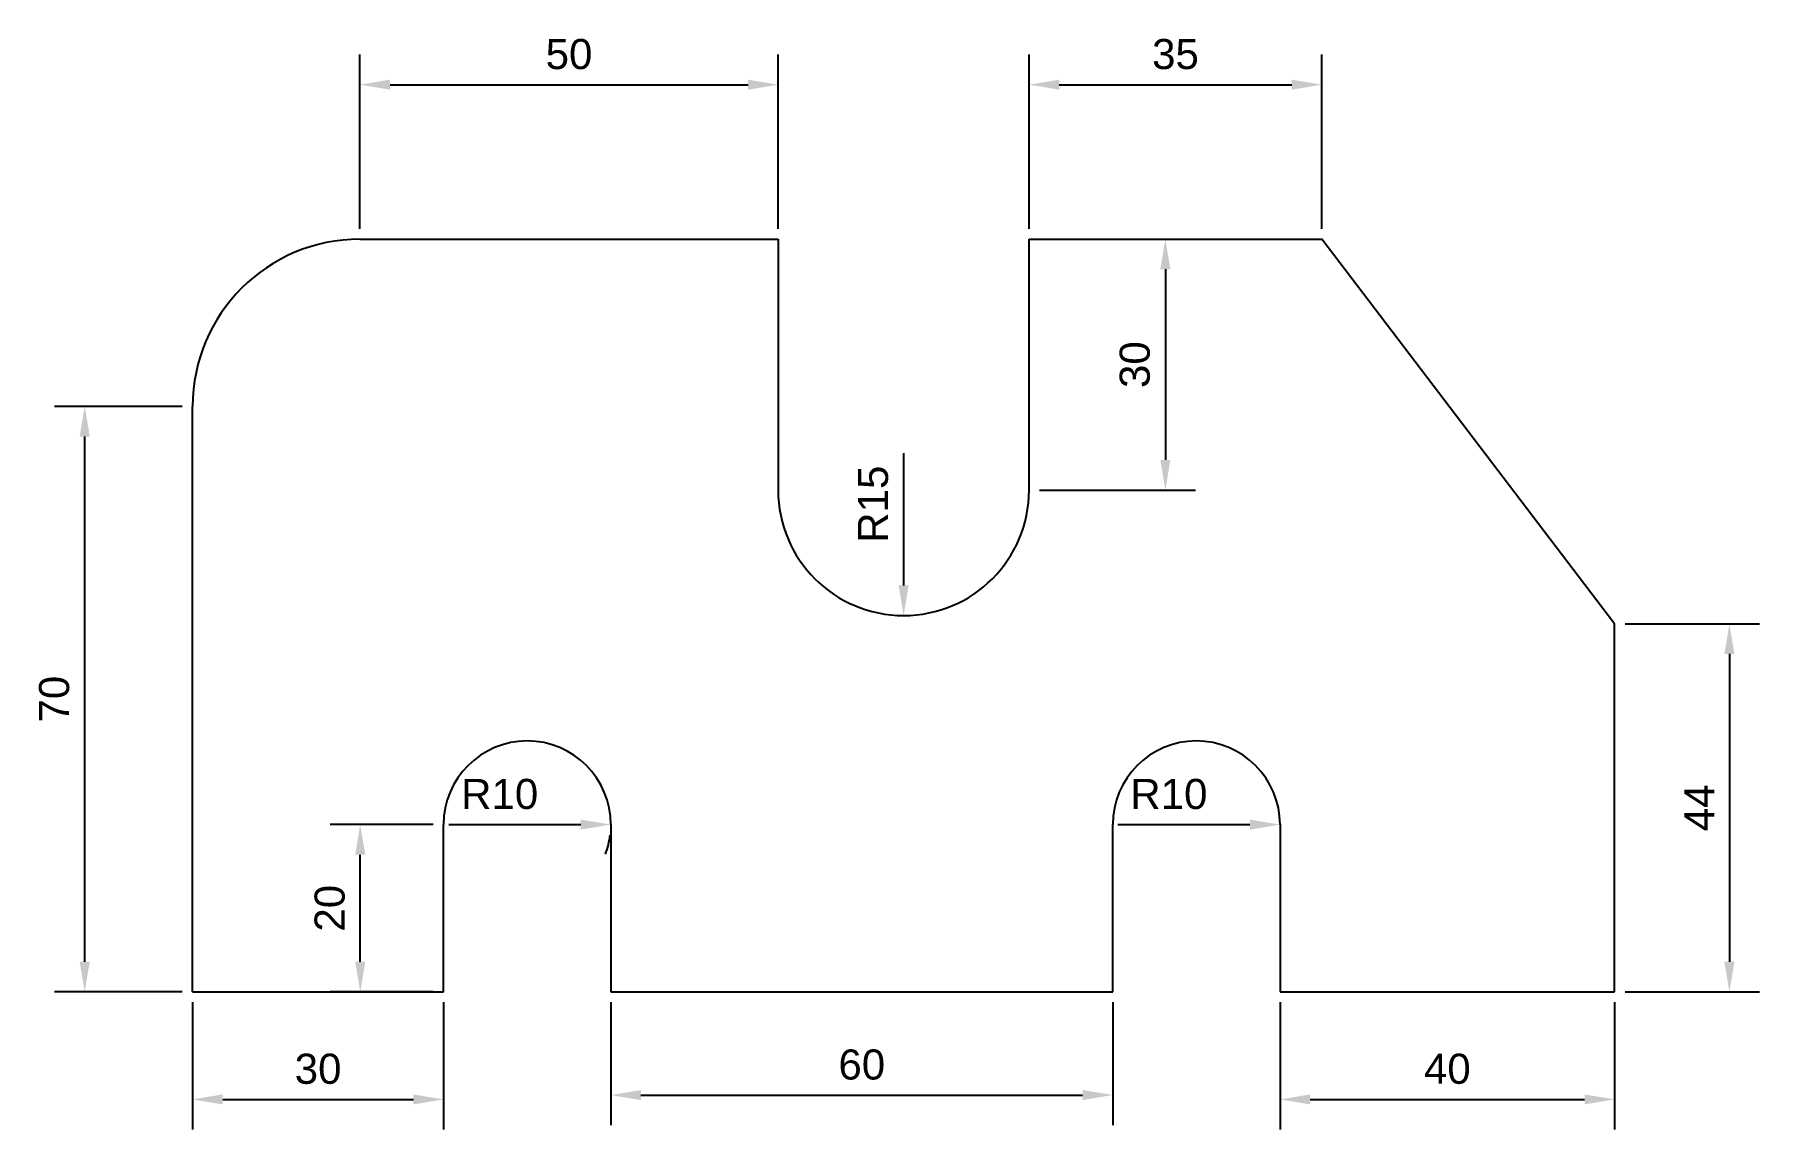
# Model space of a CAD drawing. Header units: inches. Extents: x -9 to 197, y -6 to 124.
import ezdxf

# ---------------------------------------------------------------- set-up
doc = ezdxf.new("R2010")
doc.units = ezdxf.units.IN
doc.header["$MEASUREMENT"] = 0
doc.layers.add('Dimension', color=240, linetype='Continuous')
doc.styles.get("Standard").update_dxf_attribs({"font": 'arial.ttf'})
doc.dimstyles.get("Standard").update_dxf_attribs({"dimscale": 20, "dimtxt": 0.18, "dimasz": 0.18, "dimexe": 0.18, "dimexo": 0.0625, "dimgap": 0.09, "dimtad": 1, "dimdec": 4, "dimdsep": 46, "dimtxsty": 'Standard', "dimcen": 0.09, "dimadec": 0, "dimazin": 0, "dimtfac": 1, "dimtdec": 4, "dimtofl": 0, "dimtmove": 0, "dimatfit": 3, "dimfxl": 1, "dimtolj": 1, "dimtzin": 0, "dimarcsym": 0})

# ---------------------------------------------------------------- blocks, each defined once
blk = doc.blocks.new('*D2')
at = {"layer": 'Defpoints', "color": 0, "transparency": 16777216}
for p in [(-2.9, 80), (10, 80), (10, 10)]:
    blk.add_point(p, dxfattribs=at)
at = {"layer": 'Dimension', "color": 0, "lineweight": -2, "transparency": 16777216}
for p, q in [((8.75, 80), (-6.5, 80)), ((-2.9, 13.6), (-2.9, 76.4)), ((8.75, 10), (-6.5, 10))]:
    blk.add_line(p, q, dxfattribs=at)
at = {"layer": 'Dimension', "color": 0, "transparency": 16777216}
for points in [[(-3.5, 76.4), (-2.3, 76.4), (-2.9, 80)], [(-3.5, 13.6), (-2.3, 13.6), (-2.9, 10)]]:
    blk.add_solid(points, dxfattribs=at)
at = {"layer": 'Dimension', "color": 0, "transparency": 16777216, "insert": (-6.54, 45), "char_height": 3.6, "attachment_point": 5, "rotation": 90}
blk.add_mtext('\\A1;70', dxfattribs=at)
blk = doc.blocks.new('*D3')
at = {"layer": 'Defpoints', "color": 0, "transparency": 16777216}
for p in [(10, 10), (40, 10), (40, -2.86)]:
    blk.add_point(p, dxfattribs=at)
at = {"layer": 'Dimension', "color": 0, "lineweight": -2, "transparency": 16777216}
for p, q in [((10, 8.75), (10, -6.46)), ((40, 8.75), (40, -6.46)), ((13.6, -2.86), (36.4, -2.86))]:
    blk.add_line(p, q, dxfattribs=at)
at = {"layer": 'Dimension', "color": 0, "transparency": 16777216}
for points in [[(13.6, -2.26), (13.6, -3.46), (10, -2.86)], [(36.4, -2.26), (36.4, -3.46), (40, -2.86)]]:
    blk.add_solid(points, dxfattribs=at)
at = {"layer": 'Dimension', "color": 0, "transparency": 16777216, "insert": (25, 0.78), "char_height": 3.6, "attachment_point": 5}
blk.add_mtext('\\A1;30', dxfattribs=at)
blk = doc.blocks.new('*D4')
at = {"layer": 'Defpoints', "color": 0, "transparency": 16777216}
for p in [(30.04, 30), (40, 30), (40, 10)]:
    blk.add_point(p, dxfattribs=at)
at = {"layer": 'Dimension', "color": 0, "lineweight": -2, "transparency": 16777216}
for p, q in [((38.75, 30), (26.44, 30)), ((30.04, 13.6), (30.04, 26.4)), ((38.75, 10), (26.44, 10))]:
    blk.add_line(p, q, dxfattribs=at)
at = {"layer": 'Dimension', "color": 0, "transparency": 16777216}
for points in [[(29.44, 26.4), (30.64, 26.4), (30.04, 30)], [(29.44, 13.6), (30.64, 13.6), (30.04, 10)]]:
    blk.add_solid(points, dxfattribs=at)
at = {"layer": 'Dimension', "color": 0, "transparency": 16777216, "insert": (26.4, 20), "char_height": 3.6, "attachment_point": 5, "rotation": 90}
blk.add_mtext('\\A1;20', dxfattribs=at)
blk = doc.blocks.new('*D5')
at = {"layer": 'Defpoints', "color": 0, "transparency": 16777216}
for p in [(60, 10), (120, 10), (120, -2.34)]:
    blk.add_point(p, dxfattribs=at)
at = {"layer": 'Dimension', "color": 0, "lineweight": -2, "transparency": 16777216}
for p, q in [((60, 8.75), (60, -5.94)), ((120, 8.75), (120, -5.94)), ((63.6, -2.34), (116.4, -2.34))]:
    blk.add_line(p, q, dxfattribs=at)
at = {"layer": 'Dimension', "color": 0, "transparency": 16777216}
for points in [[(63.6, -1.74), (63.6, -2.94), (60, -2.34)], [(116.4, -1.74), (116.4, -2.94), (120, -2.34)]]:
    blk.add_solid(points, dxfattribs=at)
at = {"layer": 'Dimension', "color": 0, "transparency": 16777216, "insert": (90, 1.29), "char_height": 3.6, "attachment_point": 5}
blk.add_mtext('\\A1;60', dxfattribs=at)
blk = doc.blocks.new('*D6')
at = {"layer": 'Defpoints', "color": 0, "transparency": 16777216}
for p in [(140, 10), (180, 10), (180, -2.86)]:
    blk.add_point(p, dxfattribs=at)
at = {"layer": 'Dimension', "color": 0, "lineweight": -2, "transparency": 16777216}
for p, q in [((140, 8.75), (140, -6.46)), ((180, 8.75), (180, -6.46)), ((143.6, -2.86), (176.4, -2.86))]:
    blk.add_line(p, q, dxfattribs=at)
at = {"layer": 'Dimension', "color": 0, "transparency": 16777216}
for points in [[(143.6, -2.26), (143.6, -3.46), (140, -2.86)], [(176.4, -2.26), (176.4, -3.46), (180, -2.86)]]:
    blk.add_solid(points, dxfattribs=at)
at = {"layer": 'Dimension', "color": 0, "transparency": 16777216, "insert": (160, 0.78), "char_height": 3.6, "attachment_point": 5}
blk.add_mtext('\\A1;40', dxfattribs=at)
blk = doc.blocks.new('*D7')
at = {"layer": 'Defpoints', "color": 0, "transparency": 16777216}
for p in [(80, 118.47), (30, 100), (80, 100)]:
    blk.add_point(p, dxfattribs=at)
at = {"layer": 'Dimension', "color": 0, "lineweight": -2, "transparency": 16777216}
for p, q in [((30, 101.25), (30, 122.07)), ((80, 101.25), (80, 122.07)), ((33.6, 118.47), (76.4, 118.47))]:
    blk.add_line(p, q, dxfattribs=at)
at = {"layer": 'Dimension', "color": 0, "transparency": 16777216}
for points in [[(33.6, 119.07), (33.6, 117.87), (30, 118.47)], [(76.4, 119.07), (76.4, 117.87), (80, 118.47)]]:
    blk.add_solid(points, dxfattribs=at)
at = {"layer": 'Dimension', "color": 0, "transparency": 16777216, "insert": (55, 122.11), "char_height": 3.6, "attachment_point": 5}
blk.add_mtext('\\A1;50', dxfattribs=at)
blk = doc.blocks.new('*D8')
at = {"layer": 'Defpoints', "color": 0, "transparency": 16777216}
for p in [(145, 118.47), (110, 100), (145, 100)]:
    blk.add_point(p, dxfattribs=at)
at = {"layer": 'Dimension', "color": 0, "lineweight": -2, "transparency": 16777216}
for p, q in [((110, 101.25), (110, 122.07)), ((145, 101.25), (145, 122.07)), ((113.6, 118.47), (141.4, 118.47))]:
    blk.add_line(p, q, dxfattribs=at)
at = {"layer": 'Dimension', "color": 0, "transparency": 16777216}
for points in [[(113.6, 119.07), (113.6, 117.87), (110, 118.47)], [(141.4, 119.07), (141.4, 117.87), (145, 118.47)]]:
    blk.add_solid(points, dxfattribs=at)
at = {"layer": 'Dimension', "color": 0, "transparency": 16777216, "insert": (127.5, 122.11), "char_height": 3.6, "attachment_point": 5}
blk.add_mtext('\\A1;35', dxfattribs=at)
blk = doc.blocks.new('*D9')
at = {"layer": 'Defpoints', "color": 0, "transparency": 16777216}
for p in [(180, 54), (180, 10), (193.72, 10)]:
    blk.add_point(p, dxfattribs=at)
at = {"layer": 'Dimension', "color": 0, "lineweight": -2, "transparency": 16777216}
for p, q in [((181.25, 54), (197.32, 54)), ((193.72, 50.4), (193.72, 13.6)), ((181.25, 10), (197.32, 10))]:
    blk.add_line(p, q, dxfattribs=at)
at = {"layer": 'Dimension', "color": 0, "transparency": 16777216}
for points in [[(193.12, 50.4), (194.32, 50.4), (193.72, 54)], [(193.12, 13.6), (194.32, 13.6), (193.72, 10)]]:
    blk.add_solid(points, dxfattribs=at)
at = {"layer": 'Dimension', "color": 0, "transparency": 16777216, "insert": (190.12, 32), "char_height": 3.6, "attachment_point": 5, "rotation": 90}
blk.add_mtext('\\A1;44', dxfattribs=at)
blk = doc.blocks.new('*D10')
at = {"layer": 'Defpoints', "color": 0, "transparency": 16777216}
for p in [(110, 100), (110, 70), (126.29, 70)]:
    blk.add_point(p, dxfattribs=at)
at = {"layer": 'Dimension', "color": 0, "lineweight": -2, "transparency": 16777216}
for p, q in [((111.25, 100), (129.89, 100)), ((126.29, 96.4), (126.29, 73.6)), ((111.25, 70), (129.89, 70))]:
    blk.add_line(p, q, dxfattribs=at)
at = {"layer": 'Dimension', "color": 0, "transparency": 16777216}
for points in [[(125.69, 96.4), (126.89, 96.4), (126.29, 100)], [(125.69, 73.6), (126.89, 73.6), (126.29, 70)]]:
    blk.add_solid(points, dxfattribs=at)
at = {"layer": 'Dimension', "color": 0, "transparency": 16777216, "insert": (122.65, 85), "char_height": 3.6, "attachment_point": 5, "rotation": 90}
blk.add_mtext('\\A1;30', dxfattribs=at)
blk = doc.blocks.new('*D13')
at = {"layer": 'Defpoints', "color": 0, "transparency": 16777216}
for p in [(50, 30), (60, 30)]:
    blk.add_point(p, dxfattribs=at)
at = {"layer": 'Dimension', "color": 0, "lineweight": -2, "transparency": 16777216}
blk.add_line((40.61, 30), (56.4, 30), dxfattribs=at)
blk.add_arc((50, 30), 10, 339.3735, 352.838, dxfattribs=at)
at = {"layer": 'Dimension', "color": 0, "transparency": 16777216}
blk.add_solid([(56.4, 30.6), (56.4, 29.4), (60, 30)], dxfattribs=at)
at = {"layer": 'Dimension', "color": 0, "transparency": 16777216, "insert": (46.71, 33.64), "char_height": 3.6, "attachment_point": 5}
blk.add_mtext('\\A1;R10', dxfattribs=at)
blk = doc.blocks.new('*D14')
at = {"layer": 'Defpoints', "color": 0, "transparency": 16777216}
for p in [(130, 30), (140, 30)]:
    blk.add_point(p, dxfattribs=at)
at = {"layer": 'Dimension', "color": 0, "lineweight": -2, "transparency": 16777216}
blk.add_line((120.61, 30), (136.4, 30), dxfattribs=at)
at = {"layer": 'Dimension', "color": 0, "transparency": 16777216}
blk.add_solid([(136.4, 30.6), (136.4, 29.4), (140, 30)], dxfattribs=at)
at = {"layer": 'Dimension', "color": 0, "transparency": 16777216, "insert": (126.71, 33.64), "char_height": 3.6, "attachment_point": 5}
blk.add_mtext('\\A1;R10', dxfattribs=at)
blk = doc.blocks.new('*D15')
at = {"layer": 'Defpoints', "color": 0, "transparency": 16777216}
for p in [(95, 70), (95, 55)]:
    blk.add_point(p, dxfattribs=at)
at = {"layer": 'Dimension', "color": 0, "lineweight": -2, "transparency": 16777216}
blk.add_line((95, 74.43), (95, 58.6), dxfattribs=at)
at = {"layer": 'Dimension', "color": 0, "transparency": 16777216}
blk.add_solid([(94.4, 58.6), (95.6, 58.6), (95, 55)], dxfattribs=at)
at = {"layer": 'Dimension', "color": 0, "transparency": 16777216, "insert": (91.36, 68.31), "char_height": 3.6, "attachment_point": 5, "rotation": 90}
blk.add_mtext('\\A1;R15', dxfattribs=at)

msp = doc.modelspace()

# ---------------------------------------------------------------- linework, layer by layer
for p, q in [((30, 100), (30, 100)), ((30, 100), (80, 100)), ((80, 100), (80, 70)), ((110, 70), (110, 100)), ((110, 100), (145, 100)), ((180, 54), (145, 100)), ((10, 10), (10, 80)), ((180, 10), (180, 54)), ((40, 10), (40, 30)), ((60, 30), (60, 10)), ((120, 10), (120, 30)), ((140, 30), (140, 10)), ((10, 10), (40, 10)), ((60, 10), (120, 10)), ((140, 10), (180, 10))]:
    msp.add_line(p, q)
for centre, radius, start, end in [((30, 80), 20, 90, 180), ((95, 70), 15, 180, 0), ((50, 30), 10, 0, 180), ((130, 30), 10, 0, 180)]:
    msp.add_arc(centre, radius, start, end)

# ---------------------------------------------------------------- dimensions: what is measured, and where the dimension line sits
at = {"layer": 'Dimension'}
for base, p1, p2, picture, middle in [((80, 118.47042), (30, 100), (80, 100), '*D7', (55, 122.10848)), ((145, 118.47042), (110, 100), (145, 100), '*D8', (127.5, 122.10971)), ((40, -2.85803), (10, 10), (40, 10), '*D3', (25, 0.78126)), ((120, -2.34393), (60, 10), (120, 10), '*D5', (90, 1.29413)), ((180, -2.85803), (140, 10), (180, 10), '*D6', (160, 0.78003))]:
    dim = msp.add_linear_dim(base=base, p1=p1, p2=p2, dimstyle='Standard', dxfattribs=at)
    dim.commit()
    dim.dimension.update_dxf_attribs({"geometry": picture, "text_midpoint": middle})
for base, p1, p2, picture, middle in [((126.2917, 70), (110, 100), (110, 70), '*D10', (122.65241, 85)), ((-2.90337, 80), (10, 10), (10, 80), '*D2', (-6.54144, 45)), ((193.72021, 10), (180, 54), (180, 10), '*D9', (190.12021, 32)), ((30.0388, 30), (40, 10), (40, 30), '*D4', (26.40074, 20))]:
    dim = msp.add_linear_dim(base=base, p1=p1, p2=p2, angle=90, dimstyle='Standard', dxfattribs=at)
    dim.commit()
    dim.dimension.update_dxf_attribs({"geometry": picture, "text_midpoint": middle})
for center, mpoint, picture, middle in [((95, 70), (95, 55), '*D15', (95, 68.3146)), ((50, 30), (60, 30), '*D13', (46.70505, 30)), ((130, 30), (140, 30), '*D14', (126.70505, 30))]:
    dim = msp.add_radius_dim(center=center, mpoint=mpoint, dimstyle='Standard', dxfattribs=at)
    dim.commit()
    dim.dimension.update_dxf_attribs({"geometry": picture, "text_midpoint": middle, "dimtype": 164})

doc.saveas('drawing.dxf')
